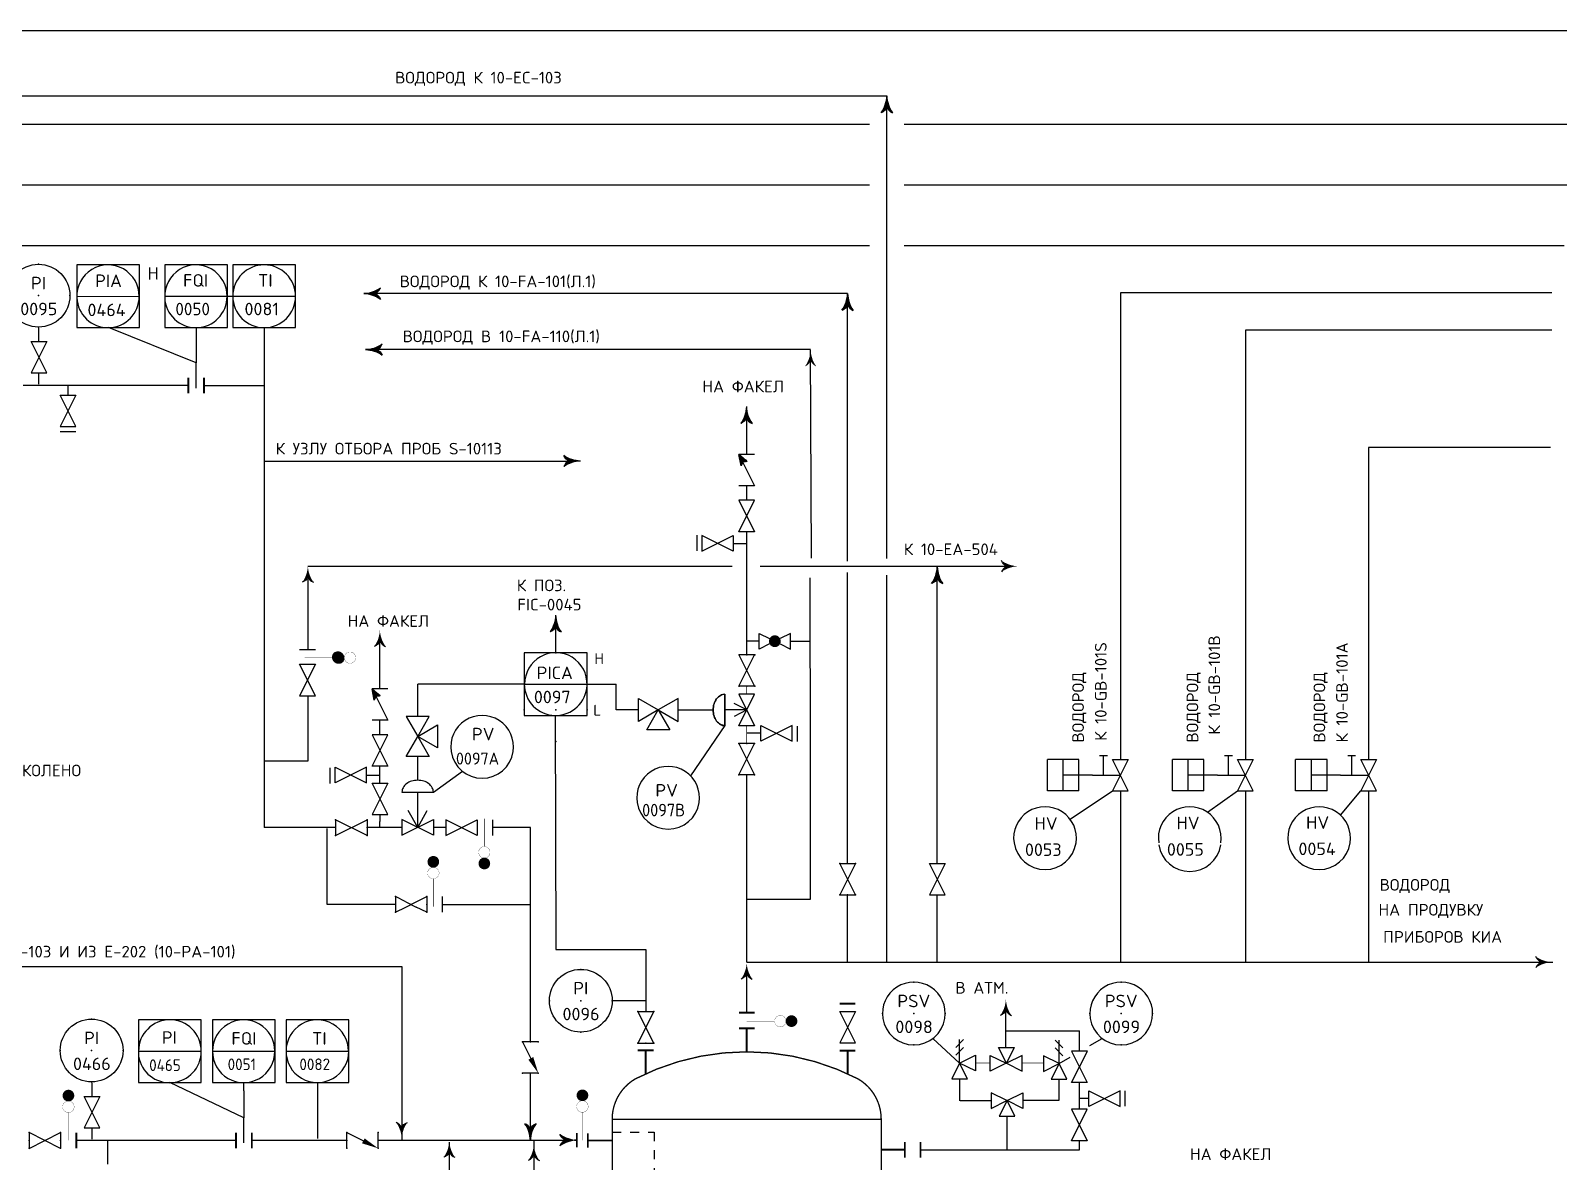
# Model space of a CAD drawing. Extents: x 230 to 652, y 120 to 276.
# Drawn here: x 274.35 to 291.39, y 136.26 to 148.87 of the extents above; entities that cross this region are included whole.
import ezdxf
from ezdxf.enums import TextEntityAlignment as Align

# ---------------------------------------------------------------- set-up
doc = ezdxf.new("R2010")
doc.units = 0
doc.header["$MEASUREMENT"] = 0
for name, pattern in [('DASH', [0.15625, 0.09375, -0.0625]), ('HIDDEN', [0.125, 0.0625, -0.0625]), ('PHANTOM', [0.84375, 0.375, -0.09375, 0.09375, -0.09375, 0.09375, -0.09375]), ('SDASH', [0.09375, 0.046875, -0.046875])]:
    doc.linetypes.add(name, pattern=pattern)
doc.layers.get('0').update_dxf_attribs({"linetype": 'CONTINUOUS'})
for name, color, linetype in [('IN-ATTRIBS', 7, 'CONTINUOUS'), ('IN-ELECTRICAL', 7, 'HIDDEN'), ('IN-EQUIPMENT', 7, 'CONTINUOUS'), ('IN-INST-TAP', 7, 'CONTINUOUS'), ('IN-INSTRUMENT', 7, 'SDASH'), ('IN-MAJ-PROC', 3, 'CONTINUOUS'), ('IN-MIN-PROC', 7, 'CONTINUOUS')]:
    doc.layers.add(name, color=color, linetype=linetype)
doc.styles.add('ATTRIBS', font='SIMPLEX', dxfattribs={"width": 0.8, "height": 0.125})
doc.styles.add('NARROW', font='simplex', dxfattribs={"width": 0.75, "height": 0.1})
doc.styles.add('S1', font='SIMPLEX.shx')
doc.styles.add('SIMPLEX', font='SIMPLEX')

# ---------------------------------------------------------------- blocks, each defined once
blk = doc.blocks.new('BUBTEXT')
at = {"layer": 'IN-ATTRIBS'}
for p in [(0, 0.25), (-0.25, 0), (0, 0), (0.25, 0), (0, -0.25)]:
    blk.add_point(p, dxfattribs=at)
at = {"layer": 'IN-ATTRIBS', "flags": 1}
for tag, style, width, p in [('IDNUM', 'ATTRIBS', 0.8, (0.009, 0.584)), ('DWGNO', 'ATTRIBS', 0.8, (0.003, 0.447)), ('FILENO', 'ATTRIBS', 0.8, (-0.003, 0.311)), ('LOC', 'ATTRIBS', 0.8, (-0.08, -0.422)), ('SIG', 'ATTRIBS', 0.8, (-0.087, -0.563)), ('INSTALL', 'ATTRIBS', 0.8, (-0.087, -0.699)), ('SERV', 'ATTRIBS', 0.8, (-0.083, -0.838)), ('DATE', 'ATTRIBS', 0.8, (-0.088, -0.969)), ('DES', 'NARROW', 0.75, (-0.087, -1.102)), ('CSYS', 'NARROW', 0.75, (-0.087, -1.243))]:
    blk.add_attdef(tag, text='', height=0.1, dxfattribs=dict(at, style=style, width=width)).set_placement(p, align=Align.CENTER)
at = {"layer": 'IN-ATTRIBS', "style": 'ATTRIBS', "flags": 1}
blk.add_attdef('SYSCDI', text='', height=0.1, dxfattribs=at).set_placement((-0.312, 0.312), align=Align.RIGHT)
at = {"layer": 'IN-ATTRIBS', "style": 'S1'}
for tag, p in [('XT', (0.324, 0.257)), ('A1', (0.323, 0.115)), ('A2', (0.323, -0.035)), ('A3', (0.323, -0.185)), ('RES', (0.323, -0.342))]:
    blk.add_attdef(tag, p, '', height=0.1, dxfattribs=at)
at = {"layer": 'IN-ATTRIBS', "style": 'ATTRIBS'}
blk.add_attdef('SYSCDV', text='', height=0.1, dxfattribs=at).set_placement((-0.312, 0.141), align=Align.RIGHT)
at = {"layer": 'IN-ATTRIBS', "style": 'S1'}
for tag, p in [('INSTTYPE', (0, 0.05)), ('TAGNUM', (0.002, -0.156)), ('MD', (0.402, -0.565)), ('SZ', (0.402, -0.696))]:
    blk.add_attdef(tag, text='', height=0.1, dxfattribs=at).set_placement(p, align=Align.CENTER)
blk = doc.blocks.new('VALVTEXT')
at = {"layer": 'IN-ATTRIBS'}
for p in [(0, 0.0625), (0, 0), (0.25, 0.0625), (0.25, 0), (0, -0.0625), (0.25, -0.0625)]:
    blk.add_point(p, dxfattribs=at)
at = {"layer": 'IN-ATTRIBS', "style": 'S1', "flags": 1}
for tag, p in [('IDNUM', (0.125, 0.5625)), ('DWGNO', (0.125, 0.4375)), ('FILENO', (0.125, 0.3125))]:
    blk.add_attdef(tag, text='', height=0.1, dxfattribs=at).set_placement(p, align=Align.CENTER)
at = {"layer": 'IN-ATTRIBS', "style": 'S1'}
for tag, p in [('MODE', (0.125, 0.078125)), ('SIZE', (0.125, -0.1875))]:
    blk.add_attdef(tag, text='', height=0.1, dxfattribs=at).set_placement(p, align=Align.CENTER)

msp = doc.modelspace()

# ---------------------------------------------------------------- hatches: boundary and pattern name
at = {"linetype": 'Continuous'}
h = msp.add_hatch(dxfattribs=at)
h.set_pattern_fill('ANSI31', color=2, scale=0.0014, angle=-90, style=0)
h.set_pattern_definition([(315, (260.51486336, 982.23110309), (0.000123743686708, 0.000123743686708), [])])
h.paths.add_polyline_path([(282.297, 144.061), (282.278, 144.021), (282.254, 144.147), (282.346, 144.068)])
h = msp.add_hatch(dxfattribs=at)
h.set_pattern_fill('ANSI31', color=2, scale=0.001, angle=360, style=0)
h.set_pattern_definition([(45, (-311.6978493, 124.65990405), (-8.8388347648e-05, 8.8388347648e-05), [])])
edge = h.paths.add_edge_path()
edge.add_arc((277.785, 141.881), 0.0637, 89.9549, 269.9549, ccw=False)
edge.add_arc((277.785, 141.881), 0.0637, -90.0451, 89.9549, ccw=False)
h = msp.add_hatch(dxfattribs=at)
h.set_pattern_fill('ANSI31', color=2, scale=0.0014, angle=-90, style=0)
h.set_pattern_definition([(315, (256.42318097, 979.6168359), (0.000123743686708, 0.000123743686708), [])])
h.paths.add_polyline_path([(278.205, 141.447), (278.187, 141.407), (278.162, 141.533), (278.254, 141.454)])

# ---------------------------------------------------------------- linework, layer by layer
at = {"color": 6, "linetype": 'Continuous'}
msp.add_line((229.992, 148.873), (499.167, 148.873), dxfattribs=at)
at = {"color": 5, "linetype": 'Continuous'}
for p, q in [((248.725, 148.144), (283.903, 148.144)), ((283.903, 142.987), (283.903, 148.019)), ((283.051, 145.316), (278.089, 145.316)), ((283.062, 142.988), (283.053, 145.312)), ((282.341, 144.151), (282.341, 144.547)), ((276.958, 144.073), (280.362, 144.073)), ((282.341, 143.635), (282.341, 143.797)), ((282.341, 142.063), (282.341, 143.286)), ((282.177, 142.898), (277.447, 142.898)), ((277.447, 142.784), (277.447, 141.971)), ((285.275, 142.898), (282.489, 142.898)), ((283.903, 138.485), (283.903, 142.8)), ((283.053, 140.752), (283.047, 142.77)), ((284.465, 139.585), (284.465, 142.769)), ((278.25, 141.533), (278.25, 142.068)), ((282.342, 141.913), (282.342, 142.064)), ((282.479, 142.064), (282.342, 142.064)), ((282.829, 142.065), (283.053, 142.065)), ((277.447, 141.454), (277.447, 140.727)), ((278.25, 141.021), (278.25, 141.183)), ((283.053, 139.186), (283.053, 140.752)), ((277.447, 140.727), (276.958, 140.727)), ((278.25, 140.481), (278.25, 140.671)), ((282.34, 138.485), (282.34, 140.572)), ((278.249, 140.131), (278.249, 140.053)), ((277.662, 139.129), (277.662, 139.977)), ((278.249, 139.986), (278.249, 140.053)), ((284.465, 138.485), (284.465, 139.235)), ((278.422, 139.129), (277.662, 139.129)), ((278.943, 139.129), (279.928, 139.129)), ((282.333, 139.186), (283.053, 139.186)), ((271.953, 138.435), (278.495, 138.435)), ((278.495, 138.435), (278.495, 136.497)), ((289.275, 138.485), (291.33, 138.485)), ((285.231, 137.532), (285.231, 137.953)), ((285.231, 137.718), (286.05, 137.718)), ((286.05, 137.49), (286.05, 137.718)), ((284.715, 137.185), (284.715, 136.937)), ((285.824, 136.945), (285.824, 137.18)), ((286.05, 136.844), (286.05, 137.143)), ((284.72, 136.943), (285.065, 136.943)), ((285.419, 136.945), (285.824, 136.945)), ((285.244, 136.394), (285.244, 136.766)), ((276.635, 136.497), (274.864, 136.497)), ((277.881, 136.497), (276.821, 136.497)), ((278.583, 136.497), (278.228, 136.497)), ((280.369, 136.497), (278.369, 136.497)), ((279.966, 136.497), (279.966, 136.058)), ((286.05, 136.394), (286.05, 136.494)), ((279.022, 136.477), (279.024, 135.884)), ((284.278, 136.394), (286.05, 136.394))]:
    msp.add_line(p, q, dxfattribs=at)
at = {"color": 3, "linetype": 'Continuous'}
for p, q in [((283.709, 147.824), (249.153, 147.824)), ((359.611, 147.824), (284.096, 147.824)), ((283.709, 147.149), (249.55, 147.149)), ((325.867, 147.149), (284.096, 147.149)), ((283.709, 146.474), (249.924, 146.474)), ((291.455, 146.474), (284.096, 146.474)), ((283.465, 145.941), (278.069, 145.941)), ((286.508, 145.947), (286.508, 140.745)), ((291.317, 145.947), (286.508, 145.947)), ((283.465, 142.956), (283.465, 145.816)), ((287.901, 145.533), (287.901, 140.745)), ((291.317, 145.533), (287.901, 145.533)), ((276.114, 144.914), (274.271, 144.914)), ((276.289, 144.914), (276.958, 144.914)), ((276.958, 144.914), (276.958, 139.985)), ((289.275, 144.223), (289.275, 140.745)), ((291.303, 144.223), (289.275, 144.223)), ((283.465, 139.585), (283.465, 142.831)), ((286.508, 140.397), (286.508, 138.485)), ((287.901, 140.397), (287.901, 138.485)), ((289.275, 140.397), (289.275, 138.485)), ((277.756, 139.985), (276.958, 139.985)), ((278.496, 139.988), (278.106, 139.985)), ((278.985, 139.985), (278.846, 139.985)), ((279.928, 139.985), (279.504, 139.985)), ((279.928, 137.597), (279.928, 139.985)), ((283.465, 138.485), (283.465, 139.235)), ((282.34, 138.485), (283.465, 138.485)), ((282.34, 137.922), (282.34, 138.36)), ((283.465, 138.485), (289.275, 138.485)), ((279.928, 136.622), (279.928, 137.247))]:
    msp.add_line(p, q, dxfattribs=at)
at = {"linetype": 'Continuous'}
for p, q in [((274.87, 145.91), (275.566, 145.909)), ((275.85, 145.91), (276.55, 145.91)), ((276.546, 145.91), (277.309, 145.91)), ((276.201, 145.168), (275.225, 145.56)), ((276.958, 145.56), (276.958, 144.914)), ((278.671, 141.224), (278.671, 141.586)), ((279.86, 141.586), (278.671, 141.586)), ((279.86, 141.586), (280.56, 141.586)), ((280.56, 141.586), (280.885, 141.586)), ((280.885, 141.297), (280.885, 141.586)), ((281.132, 141.297), (280.885, 141.297)), ((281.576, 141.297), (281.966, 141.297)), ((282.34, 141.297), (282.201, 141.369)), ((282.34, 141.298), (282.201, 141.226)), ((280.205, 141.236), (280.21, 138.626)), ((278.671, 140.513), (278.671, 140.78)), ((278.846, 140.382), (279.172, 140.613)), ((278.671, 139.988), (278.564, 140.176)), ((278.671, 139.988), (278.778, 140.176)), ((280.21, 138.626), (281.215, 138.626)), ((284.715, 137.36), (284.416, 137.634)), ((286.167, 137.554), (286.305, 137.634)), ((275.558, 137.492), (276.258, 137.492)), ((276.383, 137.492), (277.083, 137.492)), ((277.203, 137.492), (277.903, 137.492)), ((276.733, 136.75), (275.908, 137.142)), ((276.733, 137.049), (276.733, 137.142)), ((277.553, 137.142), (277.553, 136.518))]:
    msp.add_line(p, q, dxfattribs=at)
at = {"color": 2, "linetype": 'Continuous'}
for p, q in [((274.772, 144.809), (274.772, 144.914)), ((274.686, 144.403), (274.86, 144.403)), ((282.278, 144.021), (282.254, 144.147)), ((282.254, 144.147), (282.346, 144.068)), ((282.297, 144.061), (282.278, 144.021)), ((282.346, 144.068), (282.297, 144.061)), ((281.783, 143.247), (281.783, 143.073)), ((282.189, 143.155), (282.341, 143.155)), ((278.187, 141.407), (278.162, 141.533)), ((278.162, 141.533), (278.254, 141.454)), ((278.205, 141.447), (278.187, 141.407)), ((278.254, 141.454), (278.205, 141.447)), ((282.905, 140.945), (282.905, 141.118)), ((282.499, 141.037), (282.347, 141.037)), ((277.695, 140.479), (277.695, 140.652)), ((278.101, 140.571), (278.253, 140.571)), ((278.538, 139.159), (278.656, 139.1)), ((278.538, 139.1), (278.656, 139.159)), ((286.561, 136.878), (286.561, 137.052))]:
    msp.add_line(p, q, dxfattribs=at)
at = {"color": 2}
for p, q in [((282.254, 144.147), (282.429, 143.797)), ((282.429, 144.147), (282.254, 144.147)), ((282.429, 143.797), (282.254, 143.797)), ((277.355, 141.971), (277.532, 141.971)), ((277.355, 141.807), (277.532, 141.807)), ((277.532, 141.454), (277.355, 141.807)), ((277.532, 141.807), (277.355, 141.454)), ((277.355, 141.454), (277.532, 141.454)), ((278.162, 141.533), (278.337, 141.183)), ((278.337, 141.533), (278.162, 141.533)), ((282.097, 141.473), (282.097, 141.123)), ((282.097, 141.122), (282.097, 141.472)), ((282.377, 141.473), (282.289, 141.473)), ((282.341, 141.298), (282.097, 141.298)), ((278.337, 141.183), (278.162, 141.183)), ((278.496, 140.382), (278.846, 140.382)), ((278.671, 139.988), (278.671, 140.382)), ((278.985, 139.896), (279.335, 140.071)), ((279.335, 139.896), (278.985, 140.071)), ((278.985, 140.071), (278.985, 139.896)), ((279.335, 140.071), (279.335, 139.896)), ((279.504, 140.071), (279.504, 139.896)), ((278.656, 139.159), (278.772, 139.217)), ((278.772, 139.217), (278.772, 139.042)), ((278.943, 139.217), (278.943, 139.042)), ((278.772, 139.042), (278.656, 139.1)), ((284.671, 137.535), (284.759, 137.622)), ((284.671, 137.447), (284.759, 137.535)), ((284.715, 137.36), (284.715, 137.622)), ((285.236, 137.357), (285.149, 137.532)), ((285.149, 137.532), (285.324, 137.532)), ((285.324, 137.532), (285.236, 137.357)), ((285.78, 137.617), (285.867, 137.53)), ((285.78, 137.53), (285.867, 137.442)), ((285.824, 137.355), (285.824, 137.617)), ((284.715, 137.36), (284.628, 137.185)), ((284.715, 137.36), (284.89, 137.447)), ((284.803, 137.185), (284.715, 137.36)), ((284.89, 137.272), (284.715, 137.36)), ((284.89, 137.447), (284.89, 137.272)), ((285.057, 137.27), (285.057, 137.445)), ((285.057, 137.445), (285.232, 137.357)), ((285.232, 137.357), (285.057, 137.27)), ((285.411, 137.445), (285.236, 137.357)), ((285.236, 137.357), (285.411, 137.27)), ((285.411, 137.27), (285.411, 137.445)), ((285.824, 137.355), (285.649, 137.442)), ((285.649, 137.442), (285.649, 137.267)), ((285.649, 137.267), (285.824, 137.355)), ((285.824, 137.355), (285.736, 137.18)), ((285.911, 137.18), (285.824, 137.355)), ((280.016, 137.247), (279.841, 137.247)), ((284.628, 137.185), (284.803, 137.185)), ((285.736, 137.18), (285.911, 137.18)), ((285.24, 136.941), (285.065, 137.029)), ((285.065, 137.029), (285.065, 136.854)), ((285.244, 136.941), (285.419, 137.029)), ((285.419, 137.029), (285.419, 136.854)), ((285.065, 136.854), (285.24, 136.941)), ((285.244, 136.941), (285.156, 136.766)), ((285.331, 136.766), (285.244, 136.941)), ((285.419, 136.854), (285.244, 136.941)), ((286.155, 136.964), (286.05, 136.964)), ((285.156, 136.766), (285.331, 136.766)), ((275.214, 136.234), (275.214, 136.497)), ((278.231, 136.409), (278.231, 136.584))]:
    msp.add_line(p, q, dxfattribs=at)
at = {"color": 7, "linetype": 'Continuous'}
for p, q in [((280.209, 142.229), (280.209, 141.936)), ((282.097, 141.123), (281.714, 140.563)), ((285.946, 140.079), (286.42, 140.395)), ((287.48, 140.156), (287.814, 140.395)), ((288.963, 140.124), (289.187, 140.395)), ((285.824, 137.355), (285.947, 137.427))]:
    msp.add_line(p, q, dxfattribs=at)
at = {"color": 5, "linetype": 'Continuous'}
for points in [[(283.903, 148.144, 0.150368), (283.965, 147.957)], [(283.903, 148.019, -0.206864), (283.84, 147.957)], [(283.903, 148.019, 0.206864), (283.965, 147.957)], [(278.069, 145.941, -0.150368), (278.257, 145.878)], [(278.194, 145.941, 0.206864), (278.257, 146.003)], [(278.194, 145.941, -0.206864), (278.257, 145.878)], [(278.214, 145.316, 0.206864), (278.276, 145.378)], [(278.089, 145.316, -0.150368), (278.276, 145.253)], [(278.214, 145.316, -0.206864), (278.276, 145.253)], [(282.337, 144.68, -0.150368), (282.275, 144.492)], [(282.337, 144.555, -0.206864), (282.275, 144.492)], [(282.337, 144.555, 0.206864), (282.4, 144.492)], [(280.487, 144.073, -0.150368), (280.3, 144.135, -0.150368)], [(280.362, 144.073, -0.206864), (280.3, 144.135, -0.206864)], [(280.362, 144.073, 0.206864), (280.3, 144.01, 0.206864)], [(285.244, 142.899, -0.206864), (285.181, 142.962)], [(277.447, 142.784, -0.206864), (277.384, 142.721)], [(277.447, 142.784, 0.206864), (277.509, 142.721)], [(284.465, 142.894, 0.150368), (284.528, 142.706)], [(285.244, 142.899, 0.206864), (285.181, 142.837)], [(284.465, 142.769, -0.206864), (284.403, 142.706)], [(284.465, 142.769, 0.206864), (284.528, 142.706)], [(278.25, 142.068, -0.206864), (278.187, 142.006, -0.206864)], [(278.25, 142.068, 0.206864), (278.312, 142.006, 0.206864)], [(291.203, 138.485, -0.206864), (291.14, 138.547, -0.206864)], [(291.203, 138.485, 0.206864), (291.14, 138.422, 0.206864)], [(285.231, 137.953, -0.206864), (285.168, 137.89, -0.206864)], [(285.231, 137.953, 0.206864), (285.293, 137.89, 0.206864)], [(278.493, 136.635, 0.206864), (278.431, 136.698, 0.206864)], [(278.493, 136.635, -0.206864), (278.556, 136.698, -0.206864)], [(280.321, 136.5, -0.206864), (280.258, 136.563, -0.206864)], [(280.446, 136.5, 0.150368), (280.258, 136.438, 0.150368)], [(280.321, 136.5, 0.206864), (280.258, 136.438, 0.206864)], [(279.024, 136.372, -0.206864), (278.961, 136.309, -0.206864)], [(279.024, 136.372, 0.206864), (279.086, 136.309, 0.206864)], [(279.966, 136.336, -0.206864), (279.904, 136.273, -0.206864)], [(279.966, 136.336, 0.206864), (280.029, 136.273, 0.206864)]]:
    msp.add_lwpolyline(points, format="xyb", dxfattribs=at)
for points in [[(275.57, 145.856), (275.57, 146.26), (274.87, 146.26), (274.87, 145.856)], [(276.55, 145.856), (276.55, 146.26), (275.85, 146.26), (275.85, 145.856)], [(277.309, 145.856), (277.309, 146.26), (276.609, 146.26), (276.609, 145.856)], [(274.87, 145.856), (274.87, 145.56), (275.57, 145.56), (275.57, 145.856)], [(275.85, 145.856), (275.85, 145.56), (276.55, 145.56), (276.55, 145.856)], [(276.609, 145.856), (276.609, 145.56), (277.309, 145.56), (277.309, 145.856)], [(280.56, 141.532), (280.56, 141.936), (279.86, 141.936), (279.86, 141.532)], [(279.86, 141.532), (279.86, 141.236), (280.56, 141.236), (280.56, 141.532)], [(276.258, 137.438), (276.258, 137.842), (275.558, 137.842), (275.558, 137.438)], [(277.083, 137.438), (277.083, 137.842), (276.383, 137.842), (276.383, 137.438)], [(277.903, 137.438), (277.903, 137.842), (277.203, 137.842), (277.203, 137.438)], [(275.558, 137.438), (275.558, 137.142), (276.258, 137.142), (276.258, 137.438)], [(276.383, 137.438), (276.383, 137.142), (277.083, 137.142), (277.083, 137.438)], [(277.203, 137.438), (277.203, 137.142), (277.903, 137.142), (277.903, 137.438)]]:
    msp.add_lwpolyline(points)
at = {"color": 3, "linetype": 'Continuous'}
for points in [[(283.465, 145.941, 0.150368), (283.528, 145.753)], [(283.465, 145.816, -0.206864), (283.403, 145.753)], [(283.465, 145.816, 0.206864), (283.528, 145.753)], [(282.34, 138.36, -0.206864), (282.278, 138.297, -0.206864)], [(282.34, 138.36, 0.206864), (282.403, 138.297, 0.206864)], [(279.928, 136.497, 0.150368), (279.866, 136.684, 0.150368)], [(279.928, 136.622, 0.206864), (279.866, 136.684, 0.206864)], [(279.928, 136.622, -0.206864), (279.991, 136.684, -0.206864)]]:
    msp.add_lwpolyline(points, format="xyb", dxfattribs=at)
at = {"color": 2}
for points in [[(274.534, 145.055), (274.359, 145.405), (274.534, 145.405), (274.359, 145.055)], [(274.86, 144.459), (274.685, 144.809), (274.86, 144.809), (274.685, 144.459)], [(282.254, 143.285), (282.429, 143.635), (282.254, 143.635), (282.429, 143.285)], [(281.839, 143.067), (282.189, 143.242), (282.189, 143.067), (281.839, 143.242)], [(282.254, 141.563), (282.429, 141.913), (282.254, 141.913), (282.429, 141.563)], [(282.253, 141.122), (282.428, 141.472), (282.253, 141.472), (282.428, 141.122)], [(282.849, 141.125), (282.499, 140.95), (282.499, 141.125), (282.849, 140.95)], [(278.162, 140.671), (278.337, 141.021), (278.162, 141.021), (278.337, 140.671)], [(282.253, 140.572), (282.428, 140.922), (282.253, 140.922), (282.428, 140.572)], [(286.595, 140.395), (286.42, 140.745), (286.595, 140.745), (286.42, 140.395)], [(287.989, 140.395), (287.814, 140.745), (287.989, 140.745), (287.814, 140.395)], [(289.362, 140.395), (289.187, 140.745), (289.362, 140.745), (289.187, 140.395)], [(277.751, 140.658), (278.101, 140.483), (278.101, 140.658), (277.751, 140.483)], [(278.337, 140.131), (278.162, 140.481), (278.337, 140.481), (278.162, 140.131)], [(277.756, 139.897), (278.106, 140.072), (278.106, 139.897), (277.756, 140.072)], [(278.496, 139.901), (278.846, 140.076), (278.846, 139.901), (278.496, 140.076)], [(283.553, 139.235), (283.378, 139.585), (283.553, 139.585), (283.378, 139.235)], [(284.553, 139.235), (284.378, 139.585), (284.553, 139.585), (284.378, 139.235)], [(281.303, 137.583), (281.128, 137.933), (281.303, 137.933), (281.128, 137.583)], [(283.553, 137.585), (283.378, 137.935), (283.553, 137.935), (283.378, 137.585)], [(285.963, 137.143), (286.139, 137.493), (285.964, 137.493), (286.138, 137.143)], [(286.505, 137.052), (286.155, 136.877), (286.155, 137.052), (286.505, 136.877)], [(275.127, 136.638), (274.952, 136.988), (275.127, 136.988), (274.952, 136.638)], [(285.961, 136.494), (286.136, 136.844), (285.961, 136.844), (286.136, 136.494)], [(274.339, 136.409), (274.689, 136.584), (274.689, 136.409), (274.339, 136.584)]]:
    msp.add_lwpolyline(points, close=True, dxfattribs=at)
for points in [[(280.209, 142.354, -0.150368), (280.147, 142.167, -0.150368)], [(280.209, 142.229, -0.206864), (280.147, 142.167, -0.206864)], [(280.209, 142.229, 0.206864), (280.272, 142.167, 0.206864)]]:
    msp.add_lwpolyline(points, format="xyb")
for points in [[(282.595, 142.034), (282.479, 141.976), (282.479, 142.151), (282.595, 142.093)], [(282.712, 142.034), (282.829, 141.976), (282.829, 142.151), (282.712, 142.093)], [(278.538, 139.159), (278.422, 139.217), (278.422, 139.042), (278.538, 139.1)], [(280.016, 137.597), (279.841, 137.597), (279.933, 137.412)], [(277.881, 136.409), (277.881, 136.584), (278.066, 136.492)]]:
    msp.add_lwpolyline(points, dxfattribs=at)
for points, const_width in [([(282.621, 142.064, -1), (282.687, 142.064, -1)], 0.0656), ([(277.785, 141.817, -1), (277.785, 141.944, -1)], 0.0025), ([(277.916, 141.817, -1), (277.916, 141.944, -1)], 0.0025), ([(279.478, 139.71, 1), (279.351, 139.71, 1)], 0.0025), ([(278.813, 139.604, 1), (278.878, 139.604, 1)], 0.065), ([(279.447, 139.585, 1), (279.382, 139.585, 1)], 0.065), ([(278.782, 139.479, 1), (278.91, 139.479, 1)], 0.0025), ([(282.715, 137.891, 1), (282.715, 137.764, 1)], 0.0025), ([(282.84, 137.86, 1), (282.84, 137.795, 1)], 0.065), ([(274.744, 136.997, 1), (274.809, 136.997, 1)], 0.065), ([(280.476, 137, 1), (280.541, 137, 1)], 0.065), ([(274.712, 136.872, 1), (274.84, 136.872, 1)], 0.0025), ([(280.444, 136.875, 1), (280.572, 136.875, 1)], 0.0025)]:
    msp.add_lwpolyline(points, format="xyb", close=True, dxfattribs=dict(at, const_width=const_width))
for points, const_width in [([(277.723, 141.881), (277.41, 141.881)], 0.005), ([(279.415, 139.773), (279.415, 140.085)], 0.005), ([(278.846, 139.416), (278.846, 139.104)], 0.005), ([(282.653, 137.827), (282.34, 137.827)], 0.005), ([(274.776, 136.809), (274.776, 136.497)], 0.005), ([(280.508, 136.813), (280.508, 136.5)], 0.005), ([(284.278, 136.481), (284.278, 136.306)], 0.021)]:
    msp.add_lwpolyline(points, dxfattribs=dict(at, const_width=const_width))
at = {"linetype": 'Continuous'}
for points in [[(281.354, 141.297), (281.132, 141.169), (281.132, 141.426)], [(281.354, 141.297), (281.576, 141.169), (281.576, 141.426)], [(281.354, 141.297), (281.482, 141.076), (281.226, 141.076)], [(278.671, 141.002), (278.799, 141.224), (278.543, 141.224)], [(278.671, 141.002), (278.893, 141.13), (278.893, 140.874)], [(278.671, 141.002), (278.799, 140.78), (278.543, 140.78)]]:
    msp.add_lwpolyline(points, close=True, dxfattribs=at)
at = {"color": 2}
for points in [[(282.097, 141.123, -0.126822), (282.049, 141.135, -0.10607), (282.004, 141.174, -0.085783), (281.976, 141.229, -0.075445), (281.966, 141.298, -0.075445), (281.976, 141.367, -0.085783), (282.004, 141.421, -0.10607), (282.049, 141.46, -0.126822), (282.097, 141.473, -0.126822)], [(282.097, 141.472, 0.126822), (282.049, 141.46, 0.10607), (282.004, 141.421, 0.085783), (281.976, 141.366, 0.075445), (281.966, 141.297, 0.075445), (281.976, 141.229, 0.085783), (282.004, 141.174, 0.10607), (282.049, 141.135, 0.126822), (282.097, 141.122, 0.126822)], [(278.846, 140.382, 0.126822), (278.833, 140.43, 0.10607), (278.794, 140.475, 0.085783), (278.74, 140.503, 0.075445), (278.671, 140.513, 0.075445), (278.602, 140.503, 0.085783), (278.547, 140.475, 0.10607), (278.508, 140.43, 0.126822), (278.496, 140.382, 0.126822)]]:
    msp.add_lwpolyline(points, format="xyb", dxfattribs=at)
at = {"color": 5, "linetype": 'Continuous', "const_width": 0.005}
for points in [[(282.34, 141.472), (282.34, 141.563)], [(282.34, 140.922), (282.34, 141.122)], [(285.057, 137.36), (284.89, 137.36)], [(285.649, 137.36), (285.411, 137.36)]]:
    msp.add_lwpolyline(points, dxfattribs=at)
at = {"color": 6}
for points, const_width in [([(282.253, 137.747), (282.428, 137.747)], 0.021), ([(282.34, 137.485), (282.34, 137.747)], 0.021), ([(281.126, 137.502), (281.301, 137.502)], 0.021), ([(281.213, 137.239), (281.213, 137.502)], 0.021), ([(283.378, 137.497), (283.553, 137.497)], 0.021), ([(283.465, 137.235), (283.465, 137.497)], 0.021), ([(280.57, 136.418), (280.57, 136.576)], 0.0189), ([(280.84, 136.497), (280.57, 136.497)], 0.0189), ([(284.103, 136.481), (284.103, 136.306)], 0.021), ([(283.84, 136.394), (284.103, 136.394)], 0.021)]:
    msp.add_lwpolyline(points, dxfattribs=dict(at, const_width=const_width))
for centre in [(274.443, 145.917), (280.49, 138.055), (275.035, 137.5)]:
    msp.add_circle(centre, 0.35)
at = {"color": 5, "linetype": 'Continuous'}
for centre, start, end in [((283.567, 148.152), 324.4623, 358.6678), ((278.061, 146.277), 271.3322, 305.5377), ((278.081, 145.652), 271.3322, 305.5377), ((282.673, 144.688), 181.3322, 215.5377), ((280.495, 143.737), 91.3322, 125.5377), ((284.129, 142.901), 324.4623, 358.6678), ((280.454, 136.836), 234.4623, 268.6678)]:
    msp.add_arc(centre, 0.336, start, end, dxfattribs=at)
for centre, radius, start, end in [((275.218, 145.911), 0.348, 359.6836, 182.4933), ((276.198, 145.911), 0.348, 359.6836, 182.4933), ((276.959, 145.91), 0.35, 0, 180), ((275.218, 145.908), 0.348, 181.9776, 0.1993), ((276.198, 145.908), 0.348, 181.9776, 0.1993), ((276.959, 145.91), 0.35, 180, 0), ((280.545, 142.362), 0.336, 181.3322, 215.5377), ((280.212, 141.588), 0.348, 357.5067, 180.3164), ((280.21, 141.586), 0.35, 180.0128, 357.8232), ((279.39, 140.886), 0.35, 351.1529, 188.8471), ((279.39, 140.886), 0.35, 188.8471, 351.1529), ((281.464, 140.318), 0.35, 351.1529, 188.8471), ((281.464, 140.318), 0.35, 188.8471, 351.1529), ((285.667, 139.868), 0.35, 351.1529, 188.8471), ((287.281, 139.868), 0.35, 351.1529, 188.8471), ((288.724, 139.868), 0.35, 351.1529, 188.8471), ((285.667, 139.868), 0.35, 188.8471, 351.1529), ((287.281, 139.846), 0.35, 188.8471, 351.1529), ((288.724, 139.868), 0.35, 188.8471, 351.1529), ((284.204, 137.912), 0.35, 351.1529, 188.8471), ((286.517, 137.912), 0.35, 351.1529, 188.8471), ((275.908, 137.492), 0.35, 0, 180), ((276.731, 137.494), 0.348, 359.6296, 180.3704), ((277.551, 137.494), 0.348, 359.6296, 180.3704), ((284.204, 137.912), 0.35, 188.8471, 351.1529), ((286.517, 137.912), 0.35, 188.8471, 351.1529), ((275.906, 137.493), 0.352, 189.0144, 359.7803), ((276.731, 137.49), 0.348, 179.5934, 0.4066), ((277.553, 137.492), 0.35, 179.265, 359.9985)]:
    msp.add_arc(centre, radius, start, end)
at = {"color": 3, "linetype": 'Continuous'}
for centre, start, end in [((283.129, 145.949), 324.4623, 358.6678), ((280.264, 136.489), 144.4623, 178.6678)]:
    msp.add_arc(centre, 0.336, start, end, dxfattribs=at)
at = {"color": 5, "linetype": 'Continuous'}
for points in [[(283.891, 148.065), (283.884, 147.988), (283.878, 148.027), (283.871, 147.976)], [(283.899, 148.104), (283.894, 148.003), (283.891, 148.065), (283.884, 147.988)], [(283.903, 148.144), (283.903, 148.019), (283.899, 148.104), (283.894, 148.003)], [(283.903, 148.144), (283.903, 148.019), (283.906, 148.104), (283.911, 148.003)], [(283.906, 148.104), (283.911, 148.003), (283.914, 148.065), (283.921, 147.988)], [(283.914, 148.065), (283.921, 147.988), (283.927, 148.027), (283.934, 147.976)], [(283.861, 147.991), (283.856, 147.965), (283.84, 147.957)], [(283.878, 148.027), (283.871, 147.976), (283.861, 147.991), (283.856, 147.965)], [(283.927, 148.027), (283.934, 147.976), (283.944, 147.991), (283.949, 147.965)], [(283.944, 147.991), (283.949, 147.965), (283.965, 147.957)], [(278.069, 145.941), (278.194, 145.941), (278.109, 145.944), (278.21, 145.949)], [(278.069, 145.941), (278.194, 145.941), (278.109, 145.938), (278.21, 145.933)], [(278.109, 145.944), (278.21, 145.949), (278.148, 145.952), (278.225, 145.959)], [(278.109, 145.938), (278.21, 145.933), (278.148, 145.929), (278.225, 145.922)], [(278.148, 145.952), (278.225, 145.959), (278.186, 145.965), (278.238, 145.972)], [(278.148, 145.929), (278.225, 145.922), (278.186, 145.917), (278.238, 145.909)], [(278.186, 145.965), (278.238, 145.972), (278.223, 145.982), (278.248, 145.987)], [(278.186, 145.917), (278.238, 145.909), (278.223, 145.9), (278.248, 145.895)], [(278.223, 145.982), (278.248, 145.987), (278.257, 146.003)], [(278.223, 145.9), (278.248, 145.895), (278.257, 145.878)], [(278.168, 145.327), (278.245, 145.334), (278.206, 145.34), (278.257, 145.347)], [(278.206, 145.34), (278.257, 145.347), (278.242, 145.357), (278.268, 145.362)], [(278.242, 145.357), (278.268, 145.362), (278.276, 145.378)], [(278.089, 145.316), (278.214, 145.316), (278.128, 145.319), (278.23, 145.324)], [(278.089, 145.316), (278.214, 145.316), (278.128, 145.313), (278.23, 145.308)], [(278.128, 145.319), (278.23, 145.324), (278.168, 145.327), (278.245, 145.334)], [(278.128, 145.313), (278.23, 145.308), (278.168, 145.304), (278.245, 145.297)], [(278.168, 145.304), (278.245, 145.297), (278.206, 145.292), (278.257, 145.284)], [(278.206, 145.292), (278.257, 145.284), (278.242, 145.275), (278.268, 145.27)], [(278.242, 145.275), (278.268, 145.27), (278.276, 145.253)], [(283.029, 145.199), (283.022, 145.147), (283.012, 145.162), (283.007, 145.136)], [(283.042, 145.237), (283.034, 145.16), (283.029, 145.199), (283.022, 145.147)], [(283.05, 145.276), (283.045, 145.175), (283.042, 145.237), (283.034, 145.16)], [(283.053, 145.316), (283.053, 145.191), (283.05, 145.276), (283.045, 145.175)], [(283.053, 145.316), (283.053, 145.191), (283.056, 145.276), (283.061, 145.175)], [(283.056, 145.276), (283.061, 145.175), (283.065, 145.237), (283.072, 145.16)], [(283.065, 145.237), (283.072, 145.16), (283.077, 145.199), (283.085, 145.147)], [(283.077, 145.199), (283.085, 145.147), (283.094, 145.162), (283.099, 145.136)], [(283.012, 145.162), (283.007, 145.136), (282.991, 145.128)], [(283.094, 145.162), (283.099, 145.136), (283.116, 145.128)], [(282.337, 144.68), (282.337, 144.555), (282.334, 144.64), (282.329, 144.539)], [(282.337, 144.68), (282.337, 144.555), (282.341, 144.64), (282.345, 144.539)], [(282.296, 144.526), (282.291, 144.5), (282.275, 144.492)], [(282.313, 144.563), (282.306, 144.511), (282.296, 144.526), (282.291, 144.5)], [(282.326, 144.601), (282.319, 144.524), (282.313, 144.563), (282.306, 144.511)], [(282.334, 144.64), (282.329, 144.539), (282.326, 144.601), (282.319, 144.524)], [(282.341, 144.64), (282.345, 144.539), (282.349, 144.601), (282.356, 144.524)], [(282.349, 144.601), (282.356, 144.524), (282.361, 144.563), (282.369, 144.511)], [(282.361, 144.563), (282.369, 144.511), (282.378, 144.526), (282.383, 144.5)], [(282.378, 144.526), (282.383, 144.5), (282.4, 144.492)], [(280.334, 144.114), (280.308, 144.119), (280.3, 144.135)], [(280.334, 144.031), (280.308, 144.026), (280.3, 144.01)], [(280.37, 144.097), (280.318, 144.104), (280.334, 144.114), (280.308, 144.119)], [(280.37, 144.048), (280.318, 144.041), (280.334, 144.031), (280.308, 144.026)], [(280.408, 144.084), (280.331, 144.091), (280.37, 144.097), (280.318, 144.104)], [(280.408, 144.061), (280.331, 144.054), (280.37, 144.048), (280.318, 144.041)], [(280.447, 144.076), (280.346, 144.081), (280.408, 144.084), (280.331, 144.091)], [(280.447, 144.069), (280.346, 144.065), (280.408, 144.061), (280.331, 144.054)], [(280.487, 144.073), (280.362, 144.073), (280.447, 144.076), (280.346, 144.081)], [(280.487, 144.073), (280.362, 144.073), (280.447, 144.069), (280.346, 144.065)], [(285.215, 142.941), (285.189, 142.946), (285.181, 142.962)], [(277.423, 142.792), (277.415, 142.74), (277.406, 142.755), (277.401, 142.729)], [(277.435, 142.83), (277.428, 142.753), (277.423, 142.792), (277.415, 142.74)], [(277.443, 142.869), (277.439, 142.768), (277.435, 142.83), (277.428, 142.753)], [(277.447, 142.909), (277.447, 142.784), (277.443, 142.869), (277.439, 142.768)], [(277.447, 142.909), (277.447, 142.784), (277.45, 142.869), (277.455, 142.768)], [(277.45, 142.869), (277.455, 142.768), (277.458, 142.83), (277.465, 142.753)], [(277.458, 142.83), (277.465, 142.753), (277.471, 142.792), (277.478, 142.74)], [(277.471, 142.792), (277.478, 142.74), (277.488, 142.755), (277.493, 142.729)], [(284.454, 142.814), (284.446, 142.738), (284.441, 142.776), (284.434, 142.725)], [(284.462, 142.854), (284.457, 142.752), (284.454, 142.814), (284.446, 142.738)], [(284.465, 142.894), (284.465, 142.769), (284.462, 142.854), (284.457, 142.752)], [(284.465, 142.894), (284.465, 142.769), (284.468, 142.854), (284.473, 142.752)], [(284.468, 142.854), (284.473, 142.752), (284.476, 142.814), (284.484, 142.738)], [(284.476, 142.814), (284.484, 142.738), (284.489, 142.776), (284.496, 142.725)], [(285.215, 142.858), (285.189, 142.853), (285.181, 142.837)], [(285.252, 142.924), (285.2, 142.931), (285.215, 142.941), (285.189, 142.946)], [(285.252, 142.875), (285.2, 142.868), (285.215, 142.858), (285.189, 142.853)], [(285.29, 142.911), (285.213, 142.918), (285.252, 142.924), (285.2, 142.931)], [(285.29, 142.888), (285.213, 142.881), (285.252, 142.875), (285.2, 142.868)], [(285.329, 142.903), (285.228, 142.908), (285.29, 142.911), (285.213, 142.918)], [(285.329, 142.896), (285.228, 142.891), (285.29, 142.888), (285.213, 142.881)], [(285.369, 142.899), (285.244, 142.899), (285.329, 142.903), (285.228, 142.908)], [(285.369, 142.899), (285.244, 142.899), (285.329, 142.896), (285.228, 142.891)], [(277.406, 142.755), (277.401, 142.729), (277.384, 142.721)], [(277.488, 142.755), (277.493, 142.729), (277.509, 142.721)], [(284.424, 142.74), (284.419, 142.714), (284.403, 142.706)], [(284.441, 142.776), (284.434, 142.725), (284.424, 142.74), (284.419, 142.714)], [(284.489, 142.776), (284.496, 142.725), (284.506, 142.74), (284.511, 142.714)], [(284.506, 142.74), (284.511, 142.714), (284.528, 142.706)], [(278.238, 142.114), (278.231, 142.037), (278.226, 142.076), (278.218, 142.024)], [(278.246, 142.153), (278.242, 142.052), (278.238, 142.114), (278.231, 142.037)], [(278.25, 142.193), (278.25, 142.068), (278.246, 142.153), (278.242, 142.052)], [(278.25, 142.193), (278.25, 142.068), (278.253, 142.153), (278.258, 142.052)], [(278.253, 142.153), (278.258, 142.052), (278.261, 142.114), (278.268, 142.037)], [(278.261, 142.114), (278.268, 142.037), (278.274, 142.076), (278.281, 142.024)], [(278.208, 142.04), (278.203, 142.014), (278.187, 142.006)], [(278.226, 142.076), (278.218, 142.024), (278.208, 142.04), (278.203, 142.014)], [(278.274, 142.076), (278.281, 142.024), (278.291, 142.04), (278.296, 142.014)], [(278.291, 142.04), (278.296, 142.014), (278.312, 142.006)], [(291.174, 138.526), (291.148, 138.531), (291.14, 138.547)], [(291.21, 138.509), (291.159, 138.516), (291.174, 138.526), (291.148, 138.531)], [(291.174, 138.444), (291.148, 138.439), (291.14, 138.422)], [(291.21, 138.461), (291.159, 138.453), (291.174, 138.444), (291.148, 138.439)], [(291.249, 138.496), (291.172, 138.504), (291.21, 138.509), (291.159, 138.516)], [(291.249, 138.474), (291.172, 138.466), (291.21, 138.461), (291.159, 138.453)], [(291.288, 138.488), (291.186, 138.493), (291.249, 138.496), (291.172, 138.504)], [(291.288, 138.482), (291.186, 138.477), (291.249, 138.474), (291.172, 138.466)], [(291.328, 138.485), (291.203, 138.485), (291.288, 138.488), (291.186, 138.493)], [(291.328, 138.485), (291.203, 138.485), (291.288, 138.482), (291.186, 138.477)], [(285.227, 138.038), (285.223, 137.936), (285.219, 137.998), (285.212, 137.921)], [(285.231, 138.078), (285.231, 137.953), (285.227, 138.038), (285.223, 137.936)], [(285.231, 138.078), (285.231, 137.953), (285.234, 138.038), (285.239, 137.936)], [(285.234, 138.038), (285.239, 137.936), (285.242, 137.998), (285.249, 137.921)], [(285.189, 137.924), (285.184, 137.898), (285.168, 137.89)], [(285.207, 137.96), (285.199, 137.909), (285.189, 137.924), (285.184, 137.898)], [(285.219, 137.998), (285.212, 137.921), (285.207, 137.96), (285.199, 137.909)], [(285.242, 137.998), (285.249, 137.921), (285.255, 137.96), (285.262, 137.909)], [(285.255, 137.96), (285.262, 137.909), (285.272, 137.924), (285.277, 137.898)], [(285.272, 137.924), (285.277, 137.898), (285.293, 137.89)], [(278.452, 136.664), (278.447, 136.69), (278.431, 136.698)], [(278.469, 136.628), (278.462, 136.679), (278.452, 136.664), (278.447, 136.69)], [(278.482, 136.59), (278.475, 136.666), (278.469, 136.628), (278.462, 136.679)], [(278.49, 136.55), (278.485, 136.652), (278.482, 136.59), (278.475, 136.666)], [(278.493, 136.51), (278.493, 136.635), (278.49, 136.55), (278.485, 136.652)], [(278.493, 136.51), (278.493, 136.635), (278.497, 136.55), (278.501, 136.652)], [(278.497, 136.55), (278.501, 136.652), (278.505, 136.59), (278.512, 136.666)], [(278.505, 136.59), (278.512, 136.666), (278.517, 136.628), (278.525, 136.679)], [(278.517, 136.628), (278.525, 136.679), (278.535, 136.664), (278.54, 136.69)], [(278.535, 136.664), (278.54, 136.69), (278.556, 136.698)], [(279.024, 136.497), (279.024, 136.372), (279.02, 136.457), (279.016, 136.356)], [(279.024, 136.497), (279.024, 136.372), (279.027, 136.457), (279.032, 136.356)], [(280.292, 136.541), (280.266, 136.546), (280.258, 136.563)], [(280.328, 136.524), (280.277, 136.532), (280.292, 136.541), (280.266, 136.546)], [(280.366, 136.512), (280.29, 136.519), (280.328, 136.524), (280.277, 136.532)], [(280.366, 136.489), (280.29, 136.482), (280.328, 136.476), (280.277, 136.469)], [(280.406, 136.503), (280.304, 136.508), (280.366, 136.512), (280.29, 136.519)], [(280.406, 136.497), (280.304, 136.492), (280.366, 136.489), (280.29, 136.482)], [(280.446, 136.5), (280.321, 136.5), (280.406, 136.503), (280.304, 136.508)], [(280.446, 136.5), (280.321, 136.5), (280.406, 136.497), (280.304, 136.492)], [(278.982, 136.343), (278.977, 136.317), (278.961, 136.309)], [(279, 136.38), (278.992, 136.328), (278.982, 136.343), (278.977, 136.317)], [(279.012, 136.418), (279.005, 136.341), (279, 136.38), (278.992, 136.328)], [(279.02, 136.457), (279.016, 136.356), (279.012, 136.418), (279.005, 136.341)], [(279.027, 136.457), (279.032, 136.356), (279.035, 136.418), (279.042, 136.341)], [(279.035, 136.418), (279.042, 136.341), (279.048, 136.38), (279.055, 136.328)], [(279.048, 136.38), (279.055, 136.328), (279.065, 136.343), (279.07, 136.317)], [(279.065, 136.343), (279.07, 136.317), (279.086, 136.309)], [(279.925, 136.307), (279.92, 136.281), (279.904, 136.273)], [(279.942, 136.343), (279.935, 136.292), (279.925, 136.307), (279.92, 136.281)], [(279.955, 136.381), (279.948, 136.305), (279.942, 136.343), (279.935, 136.292)], [(279.963, 136.421), (279.958, 136.319), (279.955, 136.381), (279.948, 136.305)], [(279.966, 136.461), (279.966, 136.336), (279.963, 136.421), (279.958, 136.319)], [(279.966, 136.461), (279.966, 136.336), (279.97, 136.421), (279.974, 136.319)], [(279.97, 136.421), (279.974, 136.319), (279.978, 136.381), (279.985, 136.305)], [(279.978, 136.381), (279.985, 136.305), (279.99, 136.343), (279.998, 136.292)], [(279.99, 136.343), (279.998, 136.292), (280.007, 136.307), (280.012, 136.281)], [(280.007, 136.307), (280.012, 136.281), (280.029, 136.273)], [(280.292, 136.459), (280.266, 136.454), (280.258, 136.438)], [(280.328, 136.476), (280.277, 136.469), (280.292, 136.459), (280.266, 136.454)]]:
    msp.add_solid(points, dxfattribs=at)
at = {"color": 3, "linetype": 'Continuous'}
for points in [[(283.454, 145.862), (283.446, 145.785), (283.441, 145.824), (283.434, 145.772)], [(283.462, 145.901), (283.457, 145.8), (283.454, 145.862), (283.446, 145.785)], [(283.465, 145.941), (283.465, 145.816), (283.462, 145.901), (283.457, 145.8)], [(283.465, 145.941), (283.465, 145.816), (283.468, 145.901), (283.473, 145.8)], [(283.468, 145.901), (283.473, 145.8), (283.476, 145.862), (283.484, 145.785)], [(283.476, 145.862), (283.484, 145.785), (283.489, 145.824), (283.496, 145.772)], [(283.424, 145.787), (283.419, 145.761), (283.403, 145.753)], [(283.441, 145.824), (283.434, 145.772), (283.424, 145.787), (283.419, 145.761)], [(283.489, 145.824), (283.496, 145.772), (283.506, 145.787), (283.511, 145.761)], [(283.506, 145.787), (283.511, 145.761), (283.528, 145.753)], [(282.316, 138.368), (282.309, 138.316), (282.299, 138.331), (282.294, 138.306)], [(282.329, 138.406), (282.321, 138.329), (282.316, 138.368), (282.309, 138.316)], [(282.337, 138.445), (282.332, 138.344), (282.329, 138.406), (282.321, 138.329)], [(282.34, 138.485), (282.34, 138.36), (282.337, 138.445), (282.332, 138.344)], [(282.34, 138.485), (282.34, 138.36), (282.343, 138.445), (282.348, 138.344)], [(282.343, 138.445), (282.348, 138.344), (282.351, 138.406), (282.359, 138.329)], [(282.351, 138.406), (282.359, 138.329), (282.364, 138.368), (282.372, 138.316)], [(282.364, 138.368), (282.372, 138.316), (282.381, 138.331), (282.386, 138.306)], [(282.299, 138.331), (282.294, 138.306), (282.278, 138.297)], [(282.381, 138.331), (282.386, 138.306), (282.403, 138.297)], [(279.887, 136.65), (279.882, 136.676), (279.866, 136.684)], [(279.904, 136.614), (279.897, 136.666), (279.887, 136.65), (279.882, 136.676)], [(279.917, 136.576), (279.91, 136.653), (279.904, 136.614), (279.897, 136.666)], [(279.925, 136.537), (279.92, 136.638), (279.917, 136.576), (279.91, 136.653)], [(279.932, 136.537), (279.936, 136.638), (279.94, 136.576), (279.947, 136.653)], [(279.94, 136.576), (279.947, 136.653), (279.952, 136.614), (279.96, 136.666)], [(279.952, 136.614), (279.96, 136.666), (279.969, 136.65), (279.974, 136.676)], [(279.969, 136.65), (279.974, 136.676), (279.991, 136.684)], [(279.928, 136.497), (279.928, 136.622), (279.925, 136.537), (279.92, 136.638)], [(279.928, 136.497), (279.928, 136.622), (279.932, 136.537), (279.936, 136.638)]]:
    msp.add_solid(points, dxfattribs=at)
for points in [[(280.198, 142.275), (280.191, 142.198), (280.185, 142.237), (280.178, 142.186)], [(280.206, 142.315), (280.201, 142.213), (280.198, 142.275), (280.191, 142.198)], [(280.209, 142.354), (280.209, 142.229), (280.206, 142.315), (280.201, 142.213)], [(280.209, 142.354), (280.209, 142.229), (280.213, 142.315), (280.218, 142.213)], [(280.213, 142.315), (280.218, 142.213), (280.221, 142.275), (280.228, 142.198)], [(280.221, 142.275), (280.228, 142.198), (280.234, 142.237), (280.241, 142.186)], [(280.168, 142.201), (280.163, 142.175), (280.147, 142.167)], [(280.185, 142.237), (280.178, 142.186), (280.168, 142.201), (280.163, 142.175)], [(280.234, 142.237), (280.241, 142.186), (280.251, 142.201), (280.256, 142.175)], [(280.251, 142.201), (280.256, 142.175), (280.272, 142.167)]]:
    msp.add_solid(points)
at = {"color": 2}
for points in [[(279.96, 137.427), (280.016, 137.247), (279.906, 137.397)], [(278.05, 136.465), (278.231, 136.409), (278.08, 136.519)]]:
    msp.add_solid(points, dxfattribs=at)
at = {"layer": 'IN-ATTRIBS'}
for p in [(280.21, 141.936), (279.86, 141.297), (280.21, 141.297), (280.56, 141.297), (280.21, 140.947)]:
    msp.add_point(p, dxfattribs=at)
at = {"layer": 'IN-ATTRIBS', "color": 2}
for p in [(281.128, 137.933), (281.216, 137.933), (281.303, 137.933), (281.128, 137.583), (281.216, 137.583), (281.303, 137.583)]:
    msp.add_point(p, dxfattribs=at)
at = {"layer": 'IN-ELECTRICAL', "color": 7, "linetype": 'Continuous'}
for p, q in [((276.2, 145.56), (276.201, 145.168)), ((281.215, 138.626), (281.215, 137.933)), ((276.733, 137.052), (276.733, 136.75))]:
    msp.add_line(p, q, dxfattribs=at)
at = {"layer": 'IN-ELECTRICAL', "color": 6}
for p, q in [((280.84, 136.589), (281.307, 136.589)), ((281.307, 136.589), (281.307, 136.089))]:
    msp.add_line(p, q, dxfattribs=at)
at = {"layer": 'IN-EQUIPMENT', "color": 6}
msp.add_line((280.84, 136.735), (283.84, 136.735), dxfattribs=at)
at = {"layer": 'IN-EQUIPMENT', "color": 2}
for points, const_width in [([(276.114, 145.002), (276.114, 144.827)], 0.021), ([(276.289, 145.002), (276.289, 144.827)], 0.021), ([(283.378, 138.022), (283.553, 138.022)], 0.021), ([(282.253, 137.922), (282.428, 137.922)], 0.021), ([(274.864, 136.584), (274.864, 136.409)], 0.021), ([(276.646, 136.584), (276.646, 136.409)], 0.021), ([(276.821, 136.584), (276.821, 136.409)], 0.021), ([(280.446, 136.419), (280.446, 136.581)], 0.0195)]:
    msp.add_lwpolyline(points, dxfattribs=dict(at, const_width=const_width))
at = {"layer": 'IN-EQUIPMENT', "color": 6, "const_width": 0.015}
for points in [[(283.581, 137.184, 0.242718), (281.099, 137.184, 0.242718)], [(281.099, 137.184, 0.267949), (280.84, 136.735, 0.267949)], [(283.84, 136.735, 0.267949), (283.581, 137.184, 0.267949)]]:
    msp.add_lwpolyline(points, format="xyb", dxfattribs=at)
for points in [[(280.84, 136.735), (280.84, 131.922)], [(283.84, 131.922), (283.84, 136.735)]]:
    msp.add_lwpolyline(points, dxfattribs=at)
at = {"layer": 'IN-INST-TAP', "color": 7}
for p, q in [((274.447, 145.405), (274.447, 145.555)), ((276.201, 144.886), (276.201, 145.168)), ((275.04, 136.988), (275.04, 137.138)), ((276.733, 136.469), (276.733, 136.75))]:
    msp.add_line(p, q, dxfattribs=at)
at = {"layer": 'IN-INST-TAP', "color": 2}
for p, q in [((274.447, 144.93), (274.447, 145.055)), ((275.04, 136.513), (275.04, 136.638))]:
    msp.add_line(p, q, dxfattribs=at)
at = {"layer": 'IN-INST-TAP', "color": 7, "linetype": 'PHANTOM'}
msp.add_line((281.215, 138.055), (280.84, 138.055), dxfattribs=at)
at = {"layer": 'IN-MAJ-PROC', "color": 5}
msp.add_line((277.881, 136.497), (277.119, 136.497), dxfattribs=at)
at = {"layer": 'IN-MIN-PROC', "color": 2}
for p, q in [((285.695, 140.395), (285.695, 140.745)), ((286.045, 140.745), (285.695, 140.745)), ((285.87, 140.395), (285.87, 140.745)), ((286.045, 140.395), (286.045, 140.745)), ((286.276, 140.789), (286.364, 140.789)), ((286.32, 140.57), (286.32, 140.789)), ((287.439, 140.745), (287.089, 140.745)), ((287.089, 140.395), (287.089, 140.745)), ((287.264, 140.395), (287.264, 140.745)), ((287.439, 140.395), (287.439, 140.745)), ((287.67, 140.789), (287.758, 140.789)), ((287.714, 140.57), (287.714, 140.789)), ((288.462, 140.395), (288.462, 140.745)), ((288.812, 140.745), (288.462, 140.745)), ((288.637, 140.395), (288.637, 140.745)), ((288.812, 140.395), (288.812, 140.745)), ((289.043, 140.789), (289.131, 140.789)), ((289.087, 140.57), (289.087, 140.789)), ((286.195, 140.57), (285.87, 140.57)), ((286.195, 140.57), (286.508, 140.57)), ((287.589, 140.57), (287.264, 140.57)), ((287.589, 140.57), (287.901, 140.57)), ((288.962, 140.57), (288.637, 140.57)), ((288.962, 140.57), (289.275, 140.57)), ((286.045, 140.395), (285.695, 140.395)), ((287.439, 140.395), (287.089, 140.395)), ((288.812, 140.395), (288.462, 140.395))]:
    msp.add_line(p, q, dxfattribs=at)
at = {"layer": 'IN-MIN-PROC', "color": 2, "const_width": 0.007}
for points in [[(282.341, 144.069), (282.341, 144.072)], [(278.25, 141.454), (278.25, 141.457)], [(282.34, 141.472), (282.34, 141.473)]]:
    msp.add_lwpolyline(points, dxfattribs=at)

# ---------------------------------------------------------------- block references
at = {"color": 7, "linetype": 'Continuous', "xscale": 1.4, "yscale": 1.4, "zscale": 1.4}
for p, values in [((274.443, 145.917), {'INSTTYPE': 'PI', 'TAGNUM': '0095'}), ((275.035, 137.5), {'INSTTYPE': 'PI', 'TAGNUM': '0466'})]:
    msp.add_blockref('BUBTEXT', p, dxfattribs=at).add_auto_attribs(values)
at = {"layer": 'IN-INSTRUMENT', "color": 7, "linetype": 'PHANTOM', "xscale": 1.4, "yscale": 1.4, "zscale": 1.4}
msp.add_blockref('BUBTEXT', (280.49, 138.055), dxfattribs=at).add_auto_attribs({'INSTTYPE': 'PI', 'TAGNUM': '0096'})
at = {"layer": 'IN-INSTRUMENT', "color": 7, "xscale": 1.4, "yscale": 1.4, "zscale": 1.4}
for p, values in [((284.204, 137.912), {'INSTTYPE': 'PSV', 'TAGNUM': '0098'}), ((286.517, 137.912), {'INSTTYPE': 'PSV', 'TAGNUM': '0099'})]:
    msp.add_blockref('BUBTEXT', p, dxfattribs=at).add_auto_attribs(values)
at = {"layer": 'IN-MAJ-PROC', "color": 2, "yscale": 1.4, "zscale": 1.4}
for p, xscale, rotation in [((282.342, 141.563), -1.4, 270), ((282.34, 140.572), -1.4, 270), ((279.928, 137.247), 1.4, 90)]:
    msp.add_blockref('VALVTEXT', p, dxfattribs=dict(at, xscale=xscale, rotation=rotation))
at = {"layer": 'IN-MAJ-PROC', "color": 2, "linetype": 'PHANTOM', "xscale": 1.4, "yscale": 1.4, "zscale": 1.4}
for p in [(277.756, 139.985), (274.339, 136.497)]:
    msp.add_blockref('VALVTEXT', p, dxfattribs=at)
at = {"layer": 'IN-MAJ-PROC', "color": 2, "xscale": 1.4, "yscale": 1.4, "zscale": 1.4}
msp.add_blockref('VALVTEXT', (277.881, 136.497), dxfattribs=at)
at = {"layer": 'IN-MIN-PROC', "color": 2, "xscale": 1.4, "yscale": 1.4, "zscale": 1.4, "rotation": 90}
msp.add_blockref('VALVTEXT', (283.465, 139.235), dxfattribs=at)
at = {"layer": 'IN-MIN-PROC', "color": 2, "linetype": 'PHANTOM', "xscale": 1.4, "yscale": 1.4, "zscale": 1.4}
msp.add_blockref('VALVTEXT', (278.422, 139.129), dxfattribs=at)

# ---------------------------------------------------------------- texts
at = {"color": 1, "linetype": 'Continuous'}
for s, style, p in [('ВОДОРОД К 10-EC-103', 'SIMPLEX', (278.42, 148.283)), ('ВОДОРОД К 10-FA-101(Л.1)', 'SIMPLEX', (278.471, 146.011)), ('ВОДОРОД B 10-FA-110(Л.1)', 'SIMPLEX', (278.504, 145.398)), ('НА ФАКЕЛ', 'SIMPLEX', (281.846, 144.839)), ('К УЗЛУ ОТБОРА ПРОБ S-10113', 'S1', (277.087, 144.146)), ('К 10-ЕА-504', 'SIMPLEX', (284.092, 143.024)), ('К ПОЗ.', 'SIMPLEX', (279.776, 142.621)), ('FIC-0045', 'SIMPLEX', (279.782, 142.407)), ('НА ФАКЕЛ', 'SIMPLEX', (277.89, 142.224)), ('ЧЕРЕЗ СЪЕМНОЕ КОЛЕНО', 'SIMPLEX', (272.791, 140.557)), ('ВОДОРОД', 'SIMPLEX', (289.399, 139.282)), (' НА ПРОДУВКУ ', 'SIMPLEX', (289.299, 139.004)), ('ПРИБОРОВ КИА', 'SIMPLEX', (289.437, 138.702)), ('ВОДОРОД ОТ 10-ЕС-103 И ИЗ Е-202 (10-PA-101)', 'S1', (272.634, 138.537)), ('В АТМ.', 'S1', (284.668, 138.134)), ('НА ФАКЕЛ', 'S1', (287.283, 136.279))]:
    msp.add_text(s, height=0.13, dxfattribs=dict(at, style=style)).set_placement(p)
at = {"color": 7, "linetype": 'Continuous'}
for s, style, p in [('H', 'SIMPLEX', (275.659, 146.095)), ('PIA', 'SIMPLEX', (275.074, 146.013)), ('FQI', 'SIMPLEX', (276.055, 146.017)), ('TI', 'SIMPLEX', (276.891, 146.017)), ('0464', 'SIMPLEX', (274.989, 145.688)), ('0081', 'SIMPLEX', (276.74, 145.698)), ('PV', 'SIMPLEX', (279.276, 140.958)), ('PV', 'SIMPLEX', (281.322, 140.331)), ('HV', 'S1', (285.55, 139.961)), ('HV', 'SIMPLEX', (287.133, 139.967)), ('HV', 'S1', (288.578, 139.971)), ('0053', 'S1', (285.443, 139.669)), ('0055', 'SIMPLEX', (287.026, 139.672)), ('0054', 'S1', (288.493, 139.679)), ('PI', 'SIMPLEX', (275.818, 137.575)), ('FQI', 'SIMPLEX', (276.594, 137.565)), ('TI', 'SIMPLEX', (277.494, 137.565))]:
    msp.add_text(s, height=0.14, dxfattribs=dict(at, style=style)).set_placement(p)
at = {"color": 7, "linetype": 'Continuous', "style": 'SIMPLEX'}
for s, height, width, p in [('0050', 0.14, 0.95, (275.969, 145.698)), ('0097A', 0.134, 0.93, (279.098, 140.688)), ('0097B', 0.14, 0.9, (281.174, 140.111)), ('0465', 0.13, 0.9, (275.677, 137.271)), ('0051', 0.13, 0.9, (276.552, 137.281)), ('0082', 0.13, 0.9, (277.352, 137.281))]:
    msp.add_text(s, height=height, dxfattribs=dict(at, width=width)).set_placement(p)
at = {"color": 1, "linetype": 'Continuous', "style": 'S1'}
for s, p in [('К 10-GB-101B', (287.62, 141.022)), ('К 10-GB-101S', (286.354, 140.952)), ('К 10-GB-101A', (289.044, 140.934)), ('ВОДОРОД', (286.101, 140.934)), ('ВОДОРОД', (287.376, 140.934)), ('ВОДОРОД', (288.792, 140.934))]:
    msp.add_text(s, height=0.13, rotation=90, dxfattribs=at).set_placement(p)
at = {"color": 7, "linetype": 'DASH', "style": 'S1'}
for s, height, p in [('H', 0.12, (280.641, 141.81)), ('PICA', 0.14, (279.998, 141.641)), ('0097', 0.14, (279.967, 141.372)), ('L', 0.12, (280.629, 141.235))]:
    msp.add_text(s, height=height, dxfattribs=at).set_placement(p)

doc.saveas('drawing.dxf')
